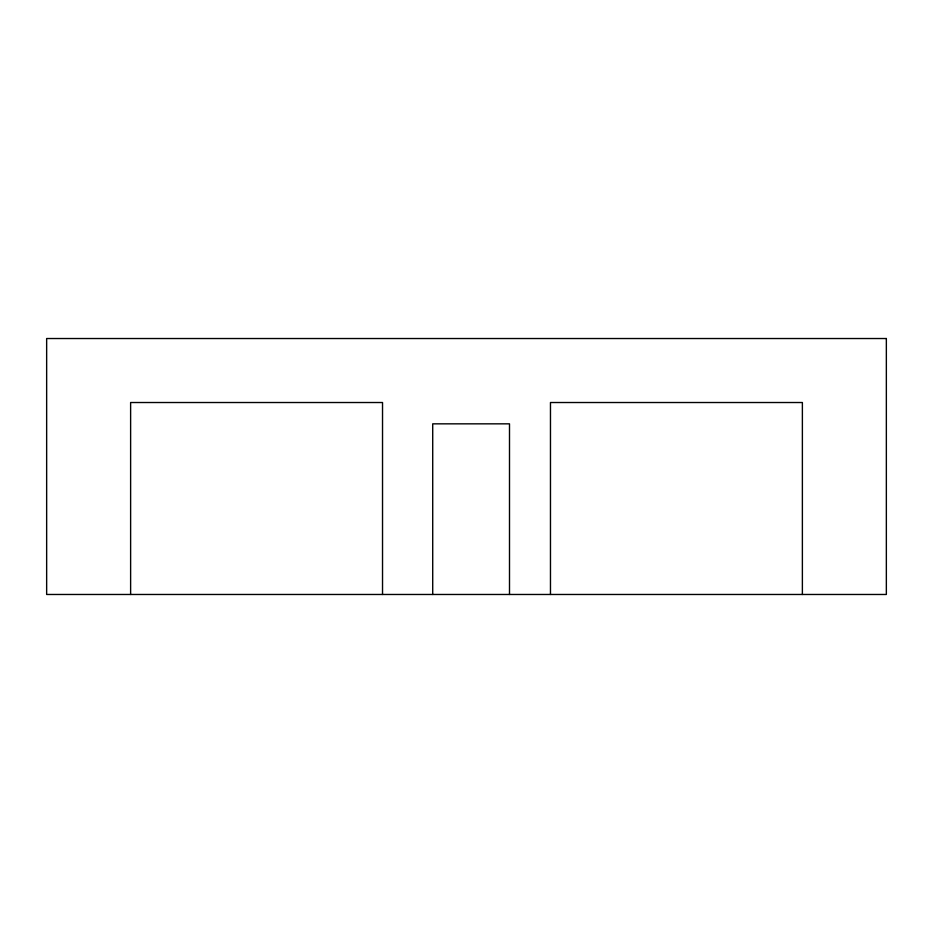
<?xml version="1.0" encoding="UTF-8"?>
<svg xmlns="http://www.w3.org/2000/svg" width="933" height="933" viewBox="0 0 933 933"><rect width="100%" height="100%" fill="white"/><g stroke="black" fill="none" stroke-linecap="round" stroke-linejoin="round"><path stroke-width="1.4" d="M802.38 594.473L802.38 402.52L550.47 402.52L550.47 594.473M509.5 594.473L509.5 423.839L432.714 423.839L432.714 594.473M382.53 594.473L382.53 402.52L130.62 402.52L130.62 594.473M886.35 338.527L46.65 338.527L46.65 594.473L886.35 594.473L886.35 338.527"/></g></svg>
